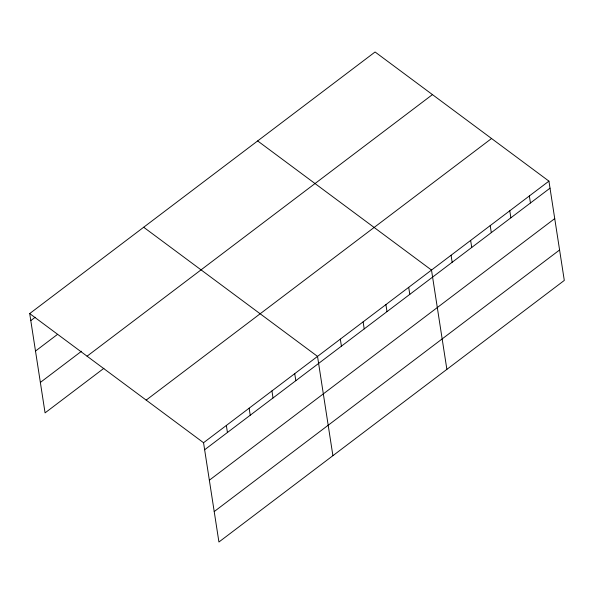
<?xml version="1.0" encoding="UTF-8"?>
<svg xmlns="http://www.w3.org/2000/svg" width="594" height="594" viewBox="0 0 594 594"><rect width="100%" height="100%" fill="white"/><g stroke="black" fill="none" stroke-linecap="round" stroke-linejoin="round"><path stroke-width="0.89" d="M29.7 313.573L375.074 51.99L548.93 181.133L564.3 280.427L218.926 542.01L203.549 442.723L29.7 313.573L45.07 412.867L103.898 368.31M30.791 320.604L35.202 317.263M35.499 351.054L57.559 334.348M40.355 382.425L81.534 351.232M87.073 356.192L432.447 94.609M146.183 400.104L491.557 138.513M203.549 442.723L548.93 181.133M204.64 449.755L550.014 188.164M209.355 480.197L554.729 218.614M214.211 511.568L559.585 249.977M257.648 140.927L431.504 270.07L446.874 369.364M143.674 227.25L317.53 356.393L332.9 455.687M529.358 195.953L530.449 202.985M509.786 210.781L510.877 217.812M490.213 225.601L491.305 232.633M470.641 240.429L471.733 247.46M451.069 255.249L452.16 262.281M408.709 287.34L409.793 294.372M385.914 304.603L386.998 311.635M363.12 321.866L364.204 328.898M340.325 339.129L341.409 346.161M294.735 373.663L295.819 380.695M271.941 390.926L273.025 397.958M249.138 408.189L250.23 415.221M226.344 425.453L227.435 432.484"/></g></svg>
